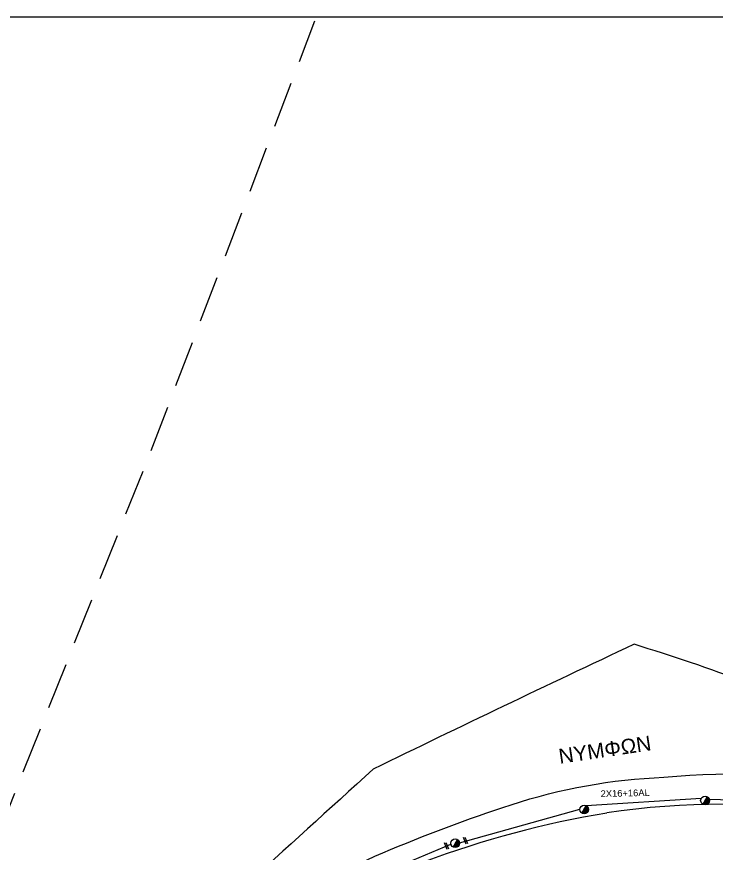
# Model space of a CAD drawing. Header units: millimetres. Extents: x 8791 to 11104, y 1833 to 2902.
# Drawn here: x 9321.4 to 9513.5, y 2653.1 to 2882.8 of the extents above; entities that cross this region are included whole.
import ezdxf
from ezdxf.enums import TextEntityAlignment as Align

# ---------------------------------------------------------------- set-up
doc = ezdxf.new("R2010")
doc.units = ezdxf.units.MM
doc.linetypes.add('DASHED', pattern=[19.05, 12.7, -6.35])
for name, color, linetype in [('Γέφυρες Εναερίου Δικτύου', 7, 'Continuous'), ('Γυμνά εναέρια ΧΤ και ΦΟΠ (1Φ)   2x16+16AL', 7, 'Continuous'), ('Επιγραφές - Σχήματα', 7, 'Continuous'), ('Μηχανική τομή', 7, 'Continuous'), ('Στύλος ΦΜ', 7, 'Continuous'), ('Στύλος ΦΜ @ 1', 7, 'Continuous'), ('Υπόβαθρο ΔΕΗ', 7, 'Continuous')]:
    doc.layers.add(name, color=color, linetype=linetype)
doc.styles.add('ar', font='ARIAL.TTF')
doc.styles.get("Standard").update_dxf_attribs({"font": 'ARIAL.TTF'})

# ---------------------------------------------------------------- blocks, each defined once
blk = doc.blocks.new('ΥΠΑΡΧΩΝ ΤΣΙΜΕΝΤΕΝΙΟΣ ΣΤΥΛΟΣ')
at = {"layer": 'Στύλος ΦΜ'}
blk.add_hatch(color=256, dxfattribs=at).paths.add_polyline_path([(-1.29, -2.28, 0.574793), (2.62, 0, 0.268822), (1.3, 2.27)])
blk.add_line((-1.29, -2.28), (1.3, 2.27), dxfattribs=at)
blk.add_circle((0, 0), 2.62, dxfattribs=at)
at = {"layer": 'Στύλος ΦΜ', "flags": 4}
for tag, p in [('ΑΡΙΘΜΟΣ', (-4.68, 8.05)), ('ΤΥΠΟΣ', (-4.91, 3.03))]:
    blk.add_attdef(tag, p, '', height=4, dxfattribs=at)
blk = doc.blocks.new('ΜΗΧΑΝΙΚΗ ΤΟΜΗ')
at = {"layer": 'Μηχανική τομή', "ltscale": 40}
for p, q in [((-1.89, 0.78), (1.89, 0.78)), ((1.89, 0), (-1.89, 0))]:
    blk.add_line(p, q, dxfattribs=at)

msp = doc.modelspace()

# ---------------------------------------------------------------- linework, layer by layer
at = {"layer": 'Γέφυρες Εναερίου Δικτύου', "color": 1, "linetype": 'DASHED'}
msp.add_lwpolyline([(9458.36, 1857.05), (9432.31, 1920.75), (9365.58, 2075.63), (9325.2, 2244.73), (9298.03, 2437.76), (9298.68, 2617.88), (9309.06, 2640.05), (9358.3, 2763.68), (9403.29, 2881.65)], dxfattribs=at)
at = {"layer": 'Γυμνά εναέρια ΧΤ και ΦΟΠ (1Φ)   2x16+16AL', "color": 27}
for points in [[(9477.82, 2666.17), (9509.41, 2668.2)], [(9511.58, 2667.97), (9543.01, 2667.04)], [(9442.99, 2655.98), (9476.03, 2665.24)], [(9407.58, 2641.7), (9440.62, 2655.57)]]:
    msp.add_lwpolyline(points, dxfattribs=at)
at = {"layer": 'Επιγραφές - Σχήματα'}
msp.add_lwpolyline([(8808.32, 2882.76), (10848.36, 2882.76), (10848.36, 2881.87)], dxfattribs=at)
at = {"layer": 'Υπόβαθρο ΔΕΗ'}
msp.add_lwpolyline([(9624.79, 2569.28), (9652.94, 2622.22, 0.240284), (9652.36, 2626.69), (9636.87, 2637.01), (9599.44, 2662.08, 0.026052), (9552.13, 2687.58, 0.030155), (9490.93, 2710.47, 0.003325), (9419.31, 2676.2, -0.001705), (9346.88, 2610.68, 1), (9351.32, 2606, 0.008744), (9387.96, 2636.88, -0.044165), (9457.16, 2666.42, -0.068774), (9499.1, 2673.95, -0.080219), (9556.18, 2670.57, -0.053266), (9603.68, 2654.97, -0.169949), (9615.54, 2641.14, -0.007821), (9605.18, 2617.89, 0.310652), (9605.92, 2613.94, -0.010079), (9616.65, 2607.54, 0.653392), (9620.84, 2609.45, 0.000552), (9636.87, 2637.01, -0.593573)], format="xyb", dxfattribs=at)
for centre, radius, start, end in [((9514.59, 2461.7), 204.83, 62.9548, 98.7498), ((9527.66, 2398.18), 269.61, 99.4419, 121.5582)]:
    msp.add_arc(centre, radius, start, end, dxfattribs=at)

# ---------------------------------------------------------------- block references
at = {"layer": 'Μηχανική τομή', "xscale": 0.5104822389464564, "yscale": 0.5104822389464564, "zscale": 0.5104822389464564, "rotation": 292.5055228717872}
for p in [(9444.45, 2656.49), (9439.22, 2655.02)]:
    msp.add_blockref('ΜΗΧΑΝΙΚΗ ΤΟΜΗ', p, dxfattribs=at)
at = {"layer": 'Στύλος ΦΜ @ 1', "ltscale": 40, "xscale": 0.4594340150515993, "yscale": 0.4594340150515993, "zscale": 0.4594340150515993}
for p in [(9510.44, 2667.57), (9477.23, 2665.12), (9441.8, 2655.83)]:
    msp.add_blockref('ΥΠΑΡΧΩΝ ΤΣΙΜΕΝΤΕΝΙΟΣ ΣΤΥΛΟΣ', p, dxfattribs=at)

# ---------------------------------------------------------------- texts
at = {"layer": 'Γυμνά εναέρια ΧΤ και ΦΟΠ (1Φ)   2x16+16AL', "ltscale": 20}
msp.add_text('2X16+16AL', height=1.838, rotation=1.396, dxfattribs=at).set_placement((9488.5, 2669.6), align=Align.MIDDLE)
at = {"layer": 'Επιγραφές - Σχήματα', "ltscale": 20, "insert": (9469.95, 2681.68), "char_height": 4.084, "width": 19.788, "attachment_point": 1, "rotation": 8.4266, "style": 'ar'}
msp.add_mtext('ΝΥΜΦΩΝ', dxfattribs=at)

doc.saveas('drawing.dxf')
